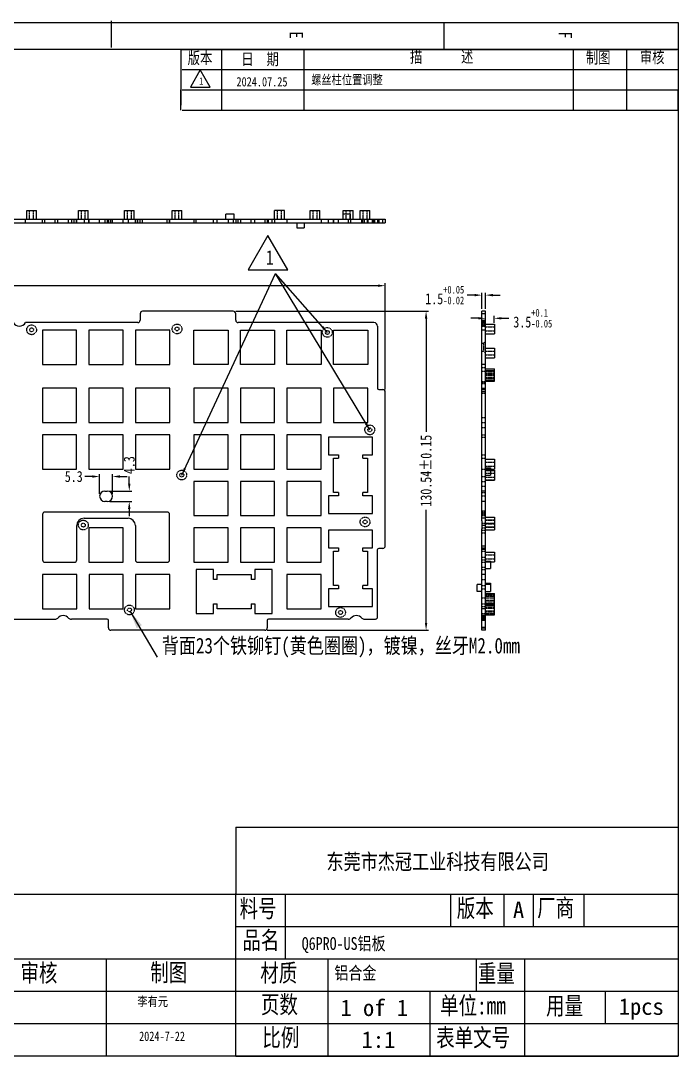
# Model space of a CAD drawing. Header units: inches. Extents: x 425 to 1067, y -93 to 331.
# Drawn here: x 798.3 to 1067.4, y -92.6 to 331.1 of the extents above; entities that cross this region are included whole.
import ezdxf

# ---------------------------------------------------------------- set-up
doc = ezdxf.new("R2010")
doc.units = ezdxf.units.IN
doc.header["$LTSCALE"] = 1.21
doc.header["$MEASUREMENT"] = 0
doc.header["$PDMODE"] = 3
doc.header["$PDSIZE"] = 0.3125
doc.linetypes.add('HIDDEN', pattern=[0.2, 0.1, -0.1])
doc.layers.get('0').update_dxf_attribs({"linetype": 'CONTINUOUS'})
doc.layers.get('Defpoints').update_dxf_attribs({"linetype": 'CONTINUOUS'})
doc.layers.add('DEFAULT_2', color=8, linetype='HIDDEN')
doc.styles.get("Standard").update_dxf_attribs({"font": 'txt', "width": 0.8})
doc.dimstyles.new('YanXiu', dxfattribs={"dimscale": 1.5, "dimtxt": 3, "dimasz": 2, "dimexe": 0.66, "dimexo": 0.66, "dimgap": 0.66, "dimtad": 0, "dimdsep": 46, "dimtxsty": 'Standard', "dimcen": 0, "dimclrd": 3, "dimclre": 6, "dimclrt": 3, "dimazin": 2, "dimtm": 1e-09, "dimtfac": 1, "dimtofl": 0, "dimtmove": 0, "dimatfit": 3, "dimfxl": 1, "dimlwd": 5, "dimlwe": 5, "dimarcsym": 0})

# ---------------------------------------------------------------- blocks, each defined once
blk = doc.blocks.new('*D0')
at = {"color": 3, "lineweight": 5}
for p, q in [((984.03, 218.85), (981.03, 218.85)), ((991.53, 218.85), (994.53, 218.85))]:
    blk.add_line(p, q, dxfattribs=at)
at = {"color": 6, "lineweight": 5}
for p, q in [((987.03, 213.24), (987.03, 219.84)), ((988.53, 213.24), (988.53, 219.84))]:
    blk.add_line(p, q, dxfattribs=at)
at = {"color": 3}
for points in [[(984.03, 219.35), (984.03, 218.35), (987.03, 218.85)], [(991.53, 219.35), (991.53, 218.35), (988.53, 218.85)]]:
    blk.add_solid(points, dxfattribs=at)
at = {"layer": 'Defpoints', "color": 0}
for p in [(987.03, 218.85), (987.03, 212.25), (988.53, 212.25)]:
    blk.add_point(p, dxfattribs=at)
at = {"color": 3, "insert": (971.82, 218.85), "char_height": 4.5, "attachment_point": 5}
blk.add_mtext('1.5{\\H0.7x;\\S+0.05^ -0.02;}', dxfattribs=at)
blk = doc.blocks.new('*D1')
at = {"color": 3, "lineweight": 5}
for p, q in [((985.53, 209.37), (982.53, 209.37)), ((995.03, 209.37), (998.03, 209.37))]:
    blk.add_line(p, q, dxfattribs=at)
at = {"color": 6, "lineweight": 5}
for p, q in [((988.53, 207.5), (988.53, 210.36)), ((992.03, 207.5), (992.03, 210.36))]:
    blk.add_line(p, q, dxfattribs=at)
at = {"color": 3}
for points in [[(985.53, 209.87), (985.53, 208.87), (988.53, 209.37)], [(995.03, 209.87), (995.03, 208.87), (992.03, 209.37)]]:
    blk.add_solid(points, dxfattribs=at)
at = {"layer": 'Defpoints', "color": 0}
for p in [(992.03, 209.37), (988.53, 206.51), (992.03, 206.51)]:
    blk.add_point(p, dxfattribs=at)
at = {"color": 3, "insert": (1007.84, 209.37), "char_height": 4.5, "attachment_point": 5}
blk.add_mtext('3.5{\\H0.7x;\\S+0.1^ -0.05;}', dxfattribs=at)
blk = doc.blocks.new('*D5')
at = {"color": 6, "lineweight": 5}
for p, q in [((509.91, 180.22), (509.91, 223.7)), ((947.46, 180.22), (947.46, 223.7))]:
    blk.add_line(p, q, dxfattribs=at)
at = {"color": 3, "lineweight": 5}
for p, q in [((512.91, 222.71), (713.59, 222.71)), ((944.46, 222.71), (743.77, 222.71))]:
    blk.add_line(p, q, dxfattribs=at)
at = {"color": 3}
for points in [[(512.91, 223.21), (512.91, 222.21), (509.91, 222.71)], [(944.46, 223.21), (944.46, 222.21), (947.46, 222.71)]]:
    blk.add_solid(points, dxfattribs=at)
at = {"layer": 'Defpoints', "color": 0}
for p in [(947.46, 222.71), (509.91, 179.23), (947.46, 179.23)]:
    blk.add_point(p, dxfattribs=at)
at = {"color": 3, "insert": (728.68, 222.71), "char_height": 4.5, "attachment_point": 5}
blk.add_mtext('437.35%%P0.1', dxfattribs=at)
blk = doc.blocks.new('*D8')
at = {"color": 3, "lineweight": 5}
for p, q in [((842.73, 141.69), (842.73, 144.69)), ((842.73, 131.39), (842.73, 128.39))]:
    blk.add_line(p, q, dxfattribs=at)
at = {"color": 6, "lineweight": 5}
for p, q in [((834.73, 138.69), (843.72, 138.69)), ((834.73, 134.39), (843.72, 134.39))]:
    blk.add_line(p, q, dxfattribs=at)
at = {"color": 3}
for points in [[(842.23, 141.69), (843.23, 141.69), (842.73, 138.69)], [(842.23, 131.39), (843.23, 131.39), (842.73, 134.39)]]:
    blk.add_solid(points, dxfattribs=at)
at = {"layer": 'Defpoints', "color": 0}
for p in [(833.74, 138.69), (833.74, 134.39), (842.73, 134.39)]:
    blk.add_point(p, dxfattribs=at)
at = {"color": 3, "insert": (842.73, 149.28), "char_height": 4.5, "attachment_point": 5, "rotation": 90}
blk.add_mtext('4.3', dxfattribs=at)
blk = doc.blocks.new('*D9')
at = {"color": 3, "lineweight": 5}
for p, q in [((827.59, 144.62), (824.59, 144.62)), ((838.89, 144.62), (841.89, 144.62))]:
    blk.add_line(p, q, dxfattribs=at)
at = {"color": 6, "lineweight": 5}
for p, q in [((830.59, 137.53), (830.59, 145.61)), ((835.89, 137.53), (835.89, 145.61))]:
    blk.add_line(p, q, dxfattribs=at)
at = {"color": 3}
for points in [[(827.59, 145.12), (827.59, 144.12), (830.59, 144.62)], [(838.89, 145.12), (838.89, 144.12), (835.89, 144.62)]]:
    blk.add_solid(points, dxfattribs=at)
at = {"layer": 'Defpoints', "color": 0}
for p in [(830.59, 144.62), (830.59, 136.54), (835.89, 136.54)]:
    blk.add_point(p, dxfattribs=at)
at = {"color": 3, "insert": (820, 144.62), "char_height": 4.5, "attachment_point": 5}
blk.add_mtext('5.3', dxfattribs=at)
blk = doc.blocks.new('*D10')
at = {"color": 6, "lineweight": 5}
for p, q in [((886.28, 212.25), (965.18, 212.25)), ((899.18, 81.7), (965.18, 81.7))]:
    blk.add_line(p, q, dxfattribs=at)
at = {"color": 3, "lineweight": 5}
for p, q in [((964.19, 209.25), (964.19, 162.97)), ((964.19, 84.7), (964.19, 130.99))]:
    blk.add_line(p, q, dxfattribs=at)
at = {"color": 3}
for points in [[(963.69, 209.25), (964.69, 209.25), (964.19, 212.25)], [(963.69, 84.7), (964.69, 84.7), (964.19, 81.7)]]:
    blk.add_solid(points, dxfattribs=at)
at = {"layer": 'Defpoints', "color": 0}
for p in [(885.29, 212.25), (898.19, 81.7), (964.19, 81.7)]:
    blk.add_point(p, dxfattribs=at)
at = {"color": 3, "insert": (964.19, 146.98), "char_height": 4.5, "attachment_point": 5, "rotation": 90}
blk.add_mtext('130.54%%P0.15', dxfattribs=at)

msp = doc.modelspace()

# ---------------------------------------------------------------- linework, layer by layer
at = {"color": 7, "linetype": 'Continuous'}
for p, q in [((835.352, 331.142), (835.352, 320.136)), ((424.645, 330.452), (1067.392, 330.452)), ((971.64, 319.446), (971.64, 330.452)), ((1067.392, 330.452), (1067.392, -92.616)), ((435.651, 319.446), (1067.392, 319.446)), ((863.871, 319.419), (1066.894, 319.419)), ((863.871, 319.419), (863.871, 296.65)), ((880.43, 319.419), (880.43, 294.571)), ((914.134, 319.419), (914.134, 294.571)), ((1024.389, 319.446), (1024.389, 294.598)), ((1046.248, 319.446), (1046.248, 294.598)), ((1067.392, 319.446), (1067.392, 296.678)), ((864.369, 311.182), (1067.392, 311.182)), ((800.77, 253.546), (804.77, 253.546)), ((800.77, 249.946), (800.77, 253.546)), ((804.77, 249.946), (804.77, 253.546)), ((821.935, 253.546), (825.935, 253.546)), ((821.935, 249.946), (821.935, 253.546)), ((825.935, 249.946), (825.935, 253.546)), ((840.785, 253.546), (844.785, 253.546)), ((840.785, 249.946), (840.785, 253.546)), ((844.785, 249.946), (844.785, 253.546)), ((860.275, 253.546), (864.275, 253.546)), ((860.275, 249.946), (860.275, 253.546)), ((864.275, 249.946), (864.275, 253.546)), ((885.649, 251.946), (882.192, 251.946)), ((882.192, 249.946), (882.192, 251.946)), ((885.649, 249.946), (885.649, 251.946)), ((906.195, 253.546), (902.195, 253.546)), ((902.195, 249.946), (902.195, 253.546)), ((906.195, 249.946), (906.195, 253.546)), ((916.77, 253.546), (920.77, 253.546)), ((916.77, 249.946), (916.77, 253.546)), ((920.77, 249.946), (920.77, 253.546)), ((933.27, 251.946), (930.27, 251.946)), ((930.27, 249.946), (930.27, 251.946)), ((930.32, 253.546), (934.32, 253.546)), ((930.32, 249.946), (930.32, 253.546)), ((933.27, 249.946), (933.27, 251.946)), ((934.32, 249.946), (934.32, 253.546)), ((937.22, 253.546), (941.22, 253.546)), ((937.22, 249.946), (937.22, 253.546)), ((941.22, 249.946), (941.22, 253.546)), ((509.914, 249.946), (947.455, 249.946)), ((509.914, 248.446), (947.455, 248.446)), ((800.304, 248.446), (800.304, 249.946)), ((846.188, 248.446), (846.188, 249.946)), ((847.188, 248.446), (847.188, 249.946)), ((848.188, 248.446), (848.188, 249.946)), ((885.288, 249.946), (885.288, 248.446)), ((886.288, 249.946), (886.288, 248.446)), ((887.288, 248.446), (887.288, 249.946)), ((911.338, 248.446), (911.338, 246.446)), ((911.338, 246.446), (914.27, 246.446)), ((914.27, 248.446), (914.27, 246.446)), ((942.849, 248.446), (942.849, 249.946)), ((944.349, 249.946), (944.349, 248.446)), ((944.849, 249.946), (944.849, 248.446)), ((946.455, 248.446), (946.455, 249.946)), ((947.455, 249.946), (947.455, 248.446)), ((885.288, 212.248), (848.188, 212.248)), ((987.035, 126.464), (987.035, 212.248)), ((988.535, 212.248), (987.035, 212.248)), ((988.535, 81.704), (988.535, 212.248)), ((847.188, 211.248), (847.188, 208.591)), ((886.288, 208.591), (886.288, 211.248)), ((988.535, 211.248), (987.035, 211.248)), ((987.035, 208.591), (988.535, 208.591)), ((846.188, 207.591), (800.304, 207.591)), ((821.175, 204.511), (807.175, 204.511)), ((807.175, 204.511), (807.175, 190.511)), ((821.175, 190.511), (821.175, 204.511)), ((840.225, 204.511), (826.225, 204.511)), ((826.225, 204.511), (826.225, 190.511)), ((840.225, 190.511), (840.225, 204.511)), ((859.275, 204.511), (845.275, 204.511)), ((845.275, 204.511), (845.275, 190.511)), ((859.275, 190.511), (859.275, 204.511)), ((869.17, 204.511), (883.17, 204.511)), ((869.17, 190.511), (869.17, 204.511)), ((883.17, 204.511), (883.17, 190.511)), ((942.849, 207.591), (887.288, 207.591)), ((888.22, 204.511), (902.22, 204.511)), ((888.22, 190.511), (888.22, 204.511)), ((902.22, 204.511), (902.22, 190.511)), ((907.27, 204.511), (921.27, 204.511)), ((907.27, 190.511), (907.27, 204.511)), ((921.27, 204.511), (921.27, 190.511)), ((926.32, 204.511), (940.32, 204.511)), ((926.32, 190.511), (926.32, 204.511)), ((940.32, 204.511), (940.32, 190.511)), ((944.349, 206.091), (944.349, 180.726)), ((987.035, 207.591), (988.535, 207.591)), ((988.535, 206.091), (987.035, 206.091)), ((988.535, 207.011), (992.135, 207.011)), ((992.135, 207.011), (992.135, 203.011)), ((988.535, 203.011), (992.135, 203.011)), ((988.535, 197.162), (992.135, 197.162)), ((992.135, 197.162), (992.135, 193.162)), ((988.535, 193.162), (992.135, 193.162)), ((807.175, 190.511), (821.175, 190.511)), ((826.225, 190.511), (840.225, 190.511)), ((845.275, 190.511), (859.275, 190.511)), ((883.17, 190.511), (869.17, 190.511)), ((902.22, 190.511), (888.22, 190.511)), ((921.27, 190.511), (907.27, 190.511)), ((940.32, 190.511), (926.32, 190.511)), ((988.535, 188.712), (992.135, 188.712)), ((988.535, 188.011), (992.135, 188.011)), ((992.135, 183.689), (992.135, 188.712)), ((988.535, 184.011), (992.135, 184.011)), ((988.535, 183.689), (992.135, 183.689)), ((821.175, 180.712), (807.175, 180.712)), ((807.175, 180.712), (807.175, 166.712)), ((821.175, 166.712), (821.175, 180.712)), ((840.225, 180.712), (826.225, 180.712)), ((826.225, 180.712), (826.225, 166.712)), ((840.225, 166.712), (840.225, 180.712)), ((859.275, 180.712), (845.275, 180.712)), ((845.275, 180.712), (845.275, 166.712)), ((859.275, 166.712), (859.275, 180.712)), ((883.17, 180.712), (869.17, 180.712)), ((869.17, 180.712), (869.17, 166.712)), ((883.17, 166.712), (883.17, 180.712)), ((902.22, 180.712), (888.22, 180.712)), ((888.22, 180.712), (888.22, 166.712)), ((902.22, 166.712), (902.22, 180.712)), ((921.27, 180.712), (907.27, 180.712)), ((907.27, 180.712), (907.27, 166.712)), ((921.27, 166.712), (921.27, 180.712)), ((940.32, 180.712), (926.32, 180.712)), ((926.32, 180.712), (926.32, 166.712)), ((940.32, 166.712), (940.32, 180.712)), ((944.849, 180.226), (946.455, 180.226)), ((947.455, 116.226), (947.455, 179.226)), ((987.035, 180.726), (988.535, 180.726)), ((987.035, 180.226), (988.535, 180.226)), ((988.535, 179.226), (987.035, 179.226)), ((807.175, 166.712), (821.175, 166.712)), ((826.225, 166.712), (840.225, 166.712)), ((845.275, 166.712), (859.275, 166.712)), ((869.17, 166.712), (883.17, 166.712)), ((888.22, 166.712), (902.22, 166.712)), ((907.27, 166.712), (921.27, 166.712)), ((926.32, 166.712), (940.32, 166.712)), ((821.175, 161.662), (807.175, 161.662)), ((807.175, 161.662), (807.175, 147.662)), ((821.175, 147.662), (821.175, 161.662)), ((840.225, 161.662), (826.225, 161.662)), ((826.225, 161.662), (826.225, 147.662)), ((840.225, 147.662), (840.225, 161.662)), ((859.275, 161.662), (845.275, 161.662)), ((845.275, 161.662), (845.275, 147.662)), ((859.275, 147.662), (859.275, 161.662)), ((883.17, 161.662), (869.17, 161.662)), ((869.17, 161.662), (869.17, 147.662)), ((883.17, 147.662), (883.17, 161.662)), ((902.22, 161.662), (888.22, 161.662)), ((888.22, 161.662), (888.22, 147.662)), ((902.22, 147.662), (902.22, 161.662)), ((921.27, 161.662), (907.27, 161.662)), ((907.27, 161.662), (907.27, 147.662)), ((921.27, 147.662), (921.27, 161.662)), ((942.285, 160.707), (924.285, 160.707)), ((924.285, 160.707), (924.285, 153.563)), ((942.285, 153.563), (942.285, 160.707)), ((924.285, 153.563), (928.285, 153.563)), ((928.285, 153.563), (928.285, 152.12)), ((938.285, 153.563), (942.285, 153.563)), ((938.285, 152.12), (938.285, 153.563)), ((926.27, 152.12), (928.285, 152.12)), ((926.27, 138.15), (926.27, 152.12)), ((938.285, 152.12), (940.27, 152.12)), ((940.27, 152.12), (940.27, 138.15)), ((988.535, 151.662), (992.135, 151.662)), ((992.135, 151.662), (992.135, 147.662)), ((807.175, 147.662), (821.175, 147.662)), ((826.225, 147.662), (840.225, 147.662)), ((845.275, 147.662), (859.275, 147.662)), ((869.17, 147.662), (883.17, 147.662)), ((888.22, 147.662), (902.22, 147.662)), ((907.27, 147.662), (921.27, 147.662)), ((988.535, 148.135), (990.535, 148.135)), ((988.535, 147.662), (992.135, 147.662)), ((988.535, 147.212), (992.135, 147.212)), ((988.535, 147.137), (992.135, 147.137)), ((988.535, 145.135), (990.535, 145.135)), ((990.535, 148.135), (990.535, 145.135)), ((992.135, 147.212), (992.135, 143.137)), ((883.17, 142.612), (869.17, 142.612)), ((869.17, 142.612), (869.17, 128.612)), ((883.17, 128.612), (883.17, 142.612)), ((902.22, 142.612), (888.22, 142.612)), ((888.22, 142.612), (888.22, 128.612)), ((902.22, 128.612), (902.22, 142.612)), ((921.27, 142.612), (907.27, 142.612)), ((907.27, 142.612), (907.27, 128.612)), ((921.27, 128.612), (921.27, 142.612)), ((988.535, 143.137), (992.135, 143.137)), ((832.74, 138.694), (833.74, 138.694)), ((928.285, 136.735), (924.285, 136.735)), ((924.285, 136.735), (924.285, 129.535)), ((928.285, 138.15), (926.27, 138.15)), ((928.285, 138.15), (928.285, 136.735)), ((940.27, 138.15), (938.285, 138.15)), ((938.285, 136.735), (938.285, 138.15)), ((942.285, 136.735), (938.285, 136.735)), ((942.285, 129.535), (942.285, 136.735)), ((833.74, 134.394), (832.74, 134.394)), ((807.225, 129.062), (807.225, 110.562)), ((858.225, 130.062), (808.225, 130.062)), ((824.225, 127.562), (842.225, 127.562)), ((859.225, 110.562), (859.225, 129.062)), ((869.17, 128.612), (883.17, 128.612)), ((888.22, 128.612), (902.22, 128.612)), ((907.27, 128.612), (921.27, 128.612)), ((924.285, 129.535), (942.285, 129.535)), ((988.535, 128.057), (992.135, 128.057)), ((992.135, 128.057), (992.135, 124.057)), ((821.225, 110.562), (821.225, 124.562)), ((840.225, 123.562), (826.225, 123.562)), ((826.225, 123.562), (826.225, 109.562)), ((840.225, 109.562), (840.225, 123.562)), ((845.225, 124.562), (845.225, 110.562)), ((883.17, 123.562), (869.17, 123.562)), ((869.17, 123.562), (869.17, 109.562)), ((883.17, 109.562), (883.17, 123.562)), ((902.22, 123.562), (888.22, 123.562)), ((888.22, 123.562), (888.22, 109.562)), ((902.22, 109.562), (902.22, 123.562)), ((921.27, 123.562), (907.27, 123.562)), ((907.27, 123.562), (907.27, 109.562)), ((921.27, 109.562), (921.27, 123.562)), ((987.035, 81.704), (987.035, 123.183)), ((988.535, 124.057), (992.135, 124.057)), ((992.135, 123.993), (992.135, 122.758)), ((942.285, 122.607), (924.285, 122.607)), ((924.285, 122.607), (924.285, 115.463)), ((942.285, 115.463), (942.285, 122.607)), ((988.535, 122.758), (992.135, 122.758)), ((924.285, 115.463), (928.285, 115.463)), ((928.285, 115.463), (928.285, 114.02)), ((938.285, 115.463), (942.285, 115.463)), ((938.285, 114.02), (938.285, 115.463)), ((944.349, 86.99), (944.349, 114.726)), ((946.455, 115.226), (944.849, 115.226)), ((987.035, 116.226), (988.535, 116.226)), ((988.535, 115.226), (987.035, 115.226)), ((988.535, 114.726), (987.035, 114.726)), ((926.27, 114.02), (928.285, 114.02)), ((926.27, 100.05), (926.27, 114.02)), ((938.285, 114.02), (940.27, 114.02)), ((940.27, 114.02), (940.27, 100.05)), ((988.535, 113.712), (992.135, 113.712)), ((992.135, 113.712), (992.135, 109.712)), ((808.225, 109.562), (820.225, 109.562)), ((826.225, 109.562), (840.225, 109.562)), ((846.225, 109.562), (858.225, 109.562)), ((869.17, 109.562), (883.17, 109.562)), ((877.249, 106.527), (870.049, 106.527)), ((870.049, 106.527), (870.049, 88.527)), ((877.249, 102.527), (877.249, 106.527)), ((888.22, 109.562), (902.22, 109.562)), ((901.221, 106.527), (894.078, 106.527)), ((894.078, 106.527), (894.078, 102.527)), ((901.221, 88.527), (901.221, 106.527)), ((907.27, 109.562), (921.27, 109.562)), ((988.535, 110.035), (990.535, 110.035)), ((988.535, 109.712), (992.135, 109.712)), ((988.535, 107.035), (990.535, 107.035)), ((990.535, 110.035), (990.535, 107.035)), ((821.215, 104.512), (807.215, 104.512)), ((807.215, 104.512), (807.215, 90.512)), ((821.215, 90.512), (821.215, 104.512)), ((840.265, 104.512), (826.265, 104.512)), ((826.265, 104.512), (826.265, 90.512)), ((840.265, 90.512), (840.265, 104.512)), ((859.315, 104.512), (845.315, 104.512)), ((845.315, 104.512), (845.315, 90.512)), ((859.315, 90.512), (859.315, 104.512)), ((878.664, 102.527), (877.249, 102.527)), ((878.664, 104.512), (892.634, 104.512)), ((878.664, 102.527), (878.664, 104.512)), ((892.634, 104.512), (892.634, 102.527)), ((894.078, 102.527), (892.634, 102.527)), ((921.27, 104.512), (907.27, 104.512)), ((907.27, 104.512), (907.27, 90.512)), ((921.27, 90.512), (921.27, 104.512)), ((928.285, 98.635), (924.285, 98.635)), ((924.285, 98.635), (924.285, 91.435)), ((928.285, 100.05), (926.27, 100.05)), ((928.285, 100.05), (928.285, 98.635)), ((940.27, 100.05), (938.285, 100.05)), ((938.285, 98.635), (938.285, 100.05)), ((942.285, 98.635), (938.285, 98.635)), ((942.285, 91.435), (942.285, 98.635)), ((987.035, 100.444), (985.035, 100.444)), ((985.035, 97.512), (985.035, 100.444)), ((987.035, 97.512), (985.035, 97.512)), ((988.535, 100.97), (990.535, 100.97)), ((988.535, 100.512), (990.535, 100.512)), ((988.535, 97.512), (990.535, 97.512)), ((990.535, 100.97), (990.535, 97.512)), ((988.535, 96.704), (992.135, 96.704)), ((992.135, 88.012), (992.135, 96.704)), ((807.215, 90.512), (821.215, 90.512)), ((826.265, 90.512), (840.265, 90.512)), ((845.315, 90.512), (859.315, 90.512)), ((877.249, 92.527), (878.664, 92.527)), ((877.249, 88.527), (877.249, 92.527)), ((878.664, 90.512), (878.664, 92.527)), ((892.634, 90.512), (878.664, 90.512)), ((892.634, 92.527), (894.078, 92.527)), ((892.634, 92.527), (892.634, 90.512)), ((894.078, 92.527), (894.078, 88.527)), ((907.27, 90.512), (921.27, 90.512)), ((924.285, 91.435), (942.285, 91.435)), ((988.535, 92.704), (992.135, 92.704)), ((988.535, 92.204), (992.135, 92.204)), ((988.535, 92.012), (992.135, 92.012)), ((761.683, 86.204), (812.332, 86.204)), ((833.688, 86.204), (819.04, 86.204)), ((834.188, 82.704), (834.188, 85.704)), ((870.049, 88.527), (877.249, 88.527)), ((894.078, 88.527), (901.221, 88.527)), ((899.188, 85.704), (899.188, 82.704)), ((932.335, 86.204), (899.688, 86.204)), ((939.042, 86.204), (943.03, 86.204)), ((987.035, 86.99), (988.535, 86.99)), ((988.535, 86.204), (987.035, 86.204)), ((988.535, 85.704), (987.035, 85.704)), ((988.535, 88.012), (992.135, 88.012)), ((898.188, 81.704), (835.188, 81.704)), ((987.035, 82.704), (988.535, 82.704)), ((988.535, 81.704), (987.035, 81.704)), ((886.363, 1.141), (1067.392, 1.141)), ((886.363, -92.616), (886.363, -26.07)), ((965.88, -92.616), (965.88, -66.156)), ((1037.599, -79.386), (1037.599, -66.156)), ((1067.392, -92.616), (424.645, -92.616)), ((886.363, -92.616), (1067.392, -92.616))]:
    msp.add_line(p, q, dxfattribs=at)
for p, q in [((863.871, 294.571), (863.871, 302.863)), ((864.369, 302.89), (1067.392, 302.89)), ((1067.392, 297.225), (1067.392, 302.89)), ((1067.392, 294.598), (1067.392, 297.225)), ((864.369, 294.598), (1067.392, 294.598)), ((886.363, 1.141), (886.363, -26.07)), ((886.363, -26.466), (661.453, -26.466)), ((1067.392, -26.466), (886.363, -26.466)), ((906.578, -26.466), (906.578, -52.926)), ((974.246, -26.466), (974.246, -39.696)), ((995.987, -26.466), (995.987, -39.696)), ((1008.065, -26.466), (1008.065, -39.696)), ((1028.779, -26.466), (1028.779, -39.696)), ((1067.392, -39.696), (886.363, -39.696)), ((1067.392, -52.926), (727.603, -52.926)), ((833.443, -92.616), (833.443, -52.926)), ((923.96, -52.926), (923.96, -92.616)), ((984.679, -52.926), (984.679, -66.156)), ((1004.463, -52.926), (1004.463, -92.616)), ((1067.392, -66.156), (727.603, -66.156)), ((1067.392, -79.386), (661.453, -79.386))]:
    msp.add_line(p, q)
at = {"color": 4, "linetype": 'Continuous'}
msp.add_line((987.035, 126.464), (987.035, 123.183), dxfattribs=at)
at = {"color": 1}
for points in [[(871.794, 310.981), (867.729, 303.941), (875.858, 303.941)], [(899.486, 243.27), (891.357, 229.19), (907.615, 229.19)]]:
    msp.add_lwpolyline(points, close=True, dxfattribs=at)
at = {"color": 7, "linetype": 'Continuous'}
for centre, radius, start, end in [((848.188, 211.248), 1, 90, 180), ((885.288, 211.248), 1, 0, 90), ((846.188, 208.591), 1, 270, 0), ((887.288, 208.591), 1, 180, 270), ((797.779, 209.211), 3, 212.67516, 327.32484), ((942.849, 206.091), 1.5, 0, 90), ((944.849, 180.726), 0.5, 180, 270), ((946.455, 179.226), 1, 0, 90), ((832.74, 136.544), 2.15, 90, 270), ((833.74, 136.544), 2.15, 270, 90), ((808.225, 129.062), 1, 90, 180), ((824.225, 124.562), 3, 90, 180), ((842.225, 124.562), 3, 0, 90), ((858.225, 129.062), 1, 0, 90), ((944.849, 114.726), 0.5, 90, 180), ((946.455, 116.226), 1, 270, 360), ((808.225, 110.562), 1, 180, 270), ((820.225, 110.562), 1, 270, 0), ((846.225, 110.562), 1, 180, 270), ((858.225, 110.562), 1, 270, 0), ((812.332, 87.704), 1.5, 270, 318.52082), ((815.686, 84.704), 3, 41.81283, 138.02035), ((819.04, 87.704), 1.5, 221.81283, 270), ((833.688, 85.704), 0.5, 0, 90), ((899.688, 85.704), 0.5, 90, 180), ((932.335, 87.704), 1.5, 270, 318.52072), ((935.689, 84.704), 3, 41.81283, 138.02014), ((939.043, 87.704), 1.5, 221.81283, 269.93832), ((943.03, 87.704), 1.5, 270, 331.57445), ((835.188, 82.704), 1, 180, 270), ((898.188, 82.704), 1, 270, 360)]:
    msp.add_arc(centre, radius, start, end, dxfattribs=at)
at = {"layer": 'DEFAULT_2', "color": 8, "linetype": 'HIDDEN'}
for p, q in [((801.97, 249.946), (801.97, 253.546)), ((803.57, 249.946), (803.57, 253.546)), ((823.135, 249.946), (823.135, 253.546)), ((824.735, 249.946), (824.735, 253.546)), ((841.985, 249.946), (841.985, 253.546)), ((843.585, 249.946), (843.585, 253.546)), ((861.475, 249.946), (861.475, 253.546)), ((863.075, 249.946), (863.075, 253.546)), ((903.395, 249.946), (903.395, 253.546)), ((904.995, 249.946), (904.995, 253.546)), ((917.97, 249.946), (917.97, 253.546)), ((919.57, 249.946), (919.57, 253.546)), ((931.52, 249.946), (931.52, 253.546)), ((933.12, 249.946), (933.12, 253.546)), ((938.42, 249.946), (938.42, 253.546)), ((940.02, 249.946), (940.02, 253.546)), ((807.175, 248.446), (807.175, 249.946)), ((807.215, 248.446), (807.215, 249.946)), ((808.225, 248.446), (808.225, 249.946)), ((812.332, 249.946), (812.332, 248.446)), ((813.456, 248.446), (813.456, 249.946)), ((817.922, 248.446), (817.922, 249.946)), ((819.04, 249.946), (819.04, 248.446)), ((820.225, 248.446), (820.225, 249.946)), ((821.175, 248.446), (821.175, 249.946)), ((821.215, 248.446), (821.215, 249.946)), ((824.225, 249.946), (824.225, 248.446)), ((826.225, 248.446), (826.225, 249.946)), ((826.265, 248.446), (826.265, 249.946)), ((830.59, 248.446), (830.59, 249.946)), ((832.74, 249.946), (832.74, 248.446)), ((833.688, 249.946), (833.688, 248.446)), ((833.74, 249.946), (833.74, 248.446)), ((834.188, 249.946), (834.188, 248.446)), ((835.188, 248.446), (835.188, 249.946)), ((835.89, 248.446), (835.89, 249.946)), ((840.225, 248.446), (840.225, 249.946)), ((840.265, 248.446), (840.265, 249.946)), ((842.225, 249.946), (842.225, 248.446)), ((845.225, 249.946), (845.225, 248.446)), ((845.275, 248.446), (845.275, 249.946)), ((845.315, 248.446), (845.315, 249.946)), ((846.225, 248.446), (846.225, 249.946)), ((858.225, 248.446), (858.225, 249.946)), ((859.225, 248.446), (859.225, 249.946)), ((859.275, 248.446), (859.275, 249.946)), ((859.315, 248.446), (859.315, 249.946)), ((869.17, 249.946), (869.17, 248.446)), ((870.049, 248.446), (870.049, 249.946)), ((877.249, 248.446), (877.249, 249.946)), ((878.664, 248.446), (878.664, 249.946)), ((883.17, 249.946), (883.17, 248.446)), ((888.22, 249.946), (888.22, 248.446)), ((892.634, 248.446), (892.634, 249.946)), ((894.078, 248.446), (894.078, 249.946)), ((898.188, 249.946), (898.188, 248.446)), ((899.188, 249.946), (899.188, 248.446)), ((899.688, 248.446), (899.688, 249.946)), ((901.221, 248.446), (901.221, 249.946)), ((902.22, 249.946), (902.22, 248.446)), ((907.27, 249.946), (907.27, 248.446)), ((921.27, 249.946), (921.27, 248.446)), ((924.285, 248.446), (924.285, 249.946)), ((926.27, 248.446), (926.27, 249.946)), ((926.32, 249.946), (926.32, 248.446)), ((928.285, 248.446), (928.285, 249.946)), ((932.335, 249.946), (932.335, 248.446)), ((933.459, 248.446), (933.459, 249.946)), ((937.925, 248.446), (937.925, 249.946)), ((938.285, 248.446), (938.285, 249.946)), ((939.042, 248.446), (939.042, 249.946)), ((940.27, 248.446), (940.27, 249.946)), ((940.32, 249.946), (940.32, 248.446)), ((942.285, 248.446), (942.285, 249.946)), ((943.03, 249.946), (943.03, 248.446)), ((988.535, 208.091), (987.035, 208.091)), ((987.035, 207.091), (988.535, 207.091)), ((988.535, 206.591), (987.035, 206.591)), ((987.035, 206.511), (988.535, 206.511)), ((988.535, 206.474), (987.035, 206.474)), ((988.535, 206.241), (987.035, 206.241)), ((987.035, 206.211), (988.535, 206.211)), ((987.035, 206.179), (988.535, 206.179)), ((988.535, 204.511), (987.035, 204.511)), ((988.535, 205.811), (992.135, 205.811)), ((988.535, 204.211), (992.135, 204.211)), ((987.735, 199.161), (988.535, 199.961)), ((987.035, 199.161), (987.735, 199.161)), ((987.035, 195.861), (987.735, 195.861)), ((987.735, 199.161), (987.735, 195.861)), ((987.735, 195.861), (988.535, 195.061)), ((988.535, 195.962), (992.135, 195.962)), ((988.535, 194.362), (992.135, 194.362)), ((988.535, 190.511), (987.035, 190.511)), ((987.035, 189.214), (988.535, 189.214)), ((987.035, 187.761), (988.535, 187.761)), ((988.535, 187.689), (992.135, 187.689)), ((988.535, 187.512), (992.135, 187.512)), ((988.535, 186.811), (992.135, 186.811)), ((988.535, 186.489), (992.135, 186.489)), ((987.035, 183.461), (988.535, 183.461)), ((987.035, 183.151), (988.535, 183.151)), ((987.035, 182.727), (988.535, 182.727)), ((988.535, 185.912), (992.135, 185.912)), ((988.535, 185.211), (992.135, 185.211)), ((988.535, 184.889), (992.135, 184.889)), ((988.535, 184.712), (992.135, 184.712)), ((987.035, 178.727), (988.535, 178.727)), ((987.035, 168.727), (988.535, 168.727)), ((987.035, 166.712), (988.535, 166.712)), ((987.035, 164.727), (988.535, 164.727)), ((987.035, 161.662), (988.535, 161.662)), ((987.035, 160.707), (988.535, 160.707)), ((987.035, 153.563), (988.535, 153.563)), ((987.035, 152.12), (988.535, 152.12)), ((988.535, 150.462), (992.135, 150.462)), ((988.535, 148.862), (992.135, 148.862)), ((987.035, 147.662), (988.535, 147.662)), ((987.035, 144.627), (988.535, 144.627)), ((988.535, 146.012), (992.135, 146.012)), ((988.535, 145.937), (992.135, 145.937)), ((988.535, 144.412), (992.135, 144.412)), ((988.535, 144.337), (992.135, 144.337)), ((987.035, 142.612), (988.535, 142.612)), ((987.035, 140.627), (988.535, 140.627)), ((988.535, 143.212), (992.135, 143.212)), ((988.535, 138.694), (987.035, 138.694)), ((987.035, 138.15), (988.535, 138.15)), ((987.035, 136.735), (988.535, 136.735)), ((988.535, 134.394), (987.035, 134.394)), ((987.035, 130.627), (988.535, 130.627)), ((987.035, 130.062), (988.535, 130.062)), ((987.035, 129.535), (988.535, 129.535)), ((987.035, 129.127), (988.535, 129.127)), ((987.035, 129.062), (988.535, 129.062)), ((987.035, 128.612), (988.535, 128.612)), ((988.535, 127.562), (987.035, 127.562)), ((987.035, 125.562), (992.135, 125.558)), ((988.535, 124.562), (987.035, 124.562)), ((987.035, 123.562), (988.535, 123.562)), ((988.535, 126.857), (992.135, 126.857)), ((988.535, 126.758), (992.135, 126.758)), ((988.535, 125.257), (992.135, 125.257)), ((988.535, 123.958), (992.135, 123.958)), ((992.135, 124.057), (992.135, 123.993)), ((987.035, 122.607), (988.535, 122.607)), ((987.035, 121.562), (988.535, 121.562)), ((987.035, 115.463), (988.535, 115.463)), ((987.035, 114.02), (988.535, 114.02)), ((987.035, 111.562), (988.535, 111.562)), ((987.035, 110.562), (988.535, 110.562)), ((988.535, 112.512), (992.135, 112.512)), ((988.535, 110.912), (992.135, 110.912)), ((987.035, 109.562), (988.535, 109.562)), ((987.035, 107.562), (988.535, 107.562)), ((987.035, 106.512), (988.535, 106.512)), ((988.535, 104.512), (987.035, 104.512)), ((987.035, 102.527), (988.535, 102.527)), ((987.035, 100.05), (988.535, 100.05)), ((987.035, 100.012), (988.535, 100.012)), ((987.035, 98.635), (988.535, 98.635)), ((987.035, 95.012), (992.135, 95.004)), ((988.535, 96.204), (992.135, 96.204)), ((992.135, 95.504), (988.535, 95.504)), ((992.135, 93.904), (988.535, 93.904)), ((988.535, 93.404), (992.135, 93.404)), ((987.035, 92.527), (992.135, 92.512)), ((987.035, 91.435), (988.535, 91.435)), ((988.535, 90.512), (987.035, 90.512)), ((988.535, 91.312), (992.135, 91.312)), ((988.535, 90.812), (992.135, 90.812)), ((988.535, 89.712), (992.135, 89.712)), ((988.535, 89.212), (992.135, 89.212)), ((987.035, 88.512), (992.135, 88.512)), ((988.535, 87.704), (987.035, 87.704)), ((988.535, 87.154), (987.035, 87.154)), ((988.535, 86.804), (987.035, 86.804)), ((987.035, 86.704), (988.535, 86.704)), ((988.535, 82.854), (987.035, 82.854))]:
    msp.add_line(p, q, dxfattribs=at)
at = {"layer": 'DEFAULT_2', "color": 2, "linetype": 'HIDDEN'}
for centre, radius in [((802.77, 204.662), 2), ((802.77, 204.662), 0.8), ((862.275, 205.011), 2), ((862.275, 205.011), 0.8), ((923.795, 203.591), 2), ((923.795, 203.591), 0.8), ((941.155, 163.712), 2), ((941.155, 163.712), 0.8), ((864.22, 145.212), 2), ((864.22, 145.212), 0.8), ((939.22, 126.057), 2), ((823.935, 124.758), 2), ((823.935, 124.758), 0.8), ((939.22, 126.057), 0.8), ((842.795, 90.012), 2), ((842.795, 90.012), 0.8), ((929.195, 89.004), 2), ((929.195, 89.004), 0.8)]:
    msp.add_circle(centre, radius, dxfattribs=at)

# ---------------------------------------------------------------- texts
at = {"color": 4}
for s, p in [('A ', (999.723, -36.094)), ('1 of 1', (929.16, -76.157)), (' 1pcs ', (1038.425, -75.652)), (' 1:1 ', (933.204, -89.176))]:
    msp.add_text(s, height=6.7674, dxfattribs=at).set_placement(p)
at = {"color": 7, "linetype": 'Continuous', "char_height": 5.503, "width": 5.50297, "attachment_point": 1, "rotation": 270, "line_spacing_factor": 0.9}
for s, insert in [('E', (913.859, 326.783)), ('F', (1023.918, 326.783))]:
    msp.add_mtext(s, dxfattribs=dict(at, insert=insert))
at = {"attachment_point": 1}
for s, width, insert, char_height, own_width in [('版本', 7.64621, (866.63, 318.325), 4.8438, 11.23993), ('日  期', 11.72282, (888.582, 317.876), 4.8438, 21.01991), ('描      述', 20.53179, (957.594, 318.817), 4.8438, 38.22622), ('制图', 8.18568, (1029.575, 318.487), 4.8438, 12.03295), ('审核', 8.11295, (1051.662, 318.609), 4.8438, 11.92604), ('{\\fSimSun|b0|i0|c134|p2;\\C7;螺丝柱位置调整}', 11.94004, (917.148, 308.917), 3.84, 55.47942), ('{\\fSimSun|b0|i0|c134|p2;\\C7;2024.07.25}', 11.94004, (886.592, 308.086), 3.84, 55.47942), ('{\\fSimSun|b0|i0|c134|p2;\\C6;东莞市杰冠工业科技有限公司}', 309.71241, (923.433, -9.754), 6.41347, 468.59568), ('料号', 12.71233, (887.891, -28.492), 7.2656, 18.68713), ('版本', 11.56407, (976.747, -28.399), 7.2656, 16.99918), ('厂商', 13.00425, (1009.663, -28.208), 7.2656, 19.11625), ('品名', 11.94004, (889.026, -41.468), 7.2656, 17.55185), ('{\\C1;Q6PRO-US\\fSimSun|b0|i0|c134|p2;铝板}', 11.94004, (913.295, -43.851), 5.25, 69.28415), ('审核', 16.02632, (798.197, -54.854), 7.2656, 23.55869), ('制图', 11.87274, (851.343, -54.685), 7.2656, 17.45293), ('材质', 12.24433, (896.367, -54.845), 7.2656, 17.99916), ('{\\fSimSun|b0|i0|c134|p2;\\C1;铝合金}', 11.94004, (926.671, -55.883), 5.25, 55.47942), ('重量', 12.95607, (985.418, -55.09), 7.2656, 19.04542), ('{\\fSimSun|b0|i0|c134|p2;\\C7;李有元}', 11.94004, (846.016, -68.26), 3.84, 55.47942), ('页数', 13.07762, (896.612, -67.778), 7.2656, 19.2241), ('单位:', 14.39308, (969.911, -68.22), 7.2656, 21.15782), ('单位:{\\C4;mm}', 21.21435, (969.911, -68.22), 7.26564, 31.18509), ('用量', 13.6999, (1013.297, -68.343), 7.2656, 20.13885), ('比例', 13.69507, (897.174, -81.285), 7.2656, 20.13175), ('表单文号', 23.87407, (968.335, -81.347), 7.2656, 35.09489), ('2024-7-22', 11.94004, (846.742, -82.486), 3.84, 55.47942)]:
    msp.add_mtext_dynamic_manual_height_columns(s, width=width, gutter_width=1, heights=[0], dxfattribs=dict(at, insert=insert, char_height=char_height)).dxf.set("width", own_width)
for s, insert, char_height, width in [('{\\fSimSun|b0|i0|c134|p2;\\C1;1}', (871.352, 307.974), 3, 0.13153), ('{\\fSimSun|b0|i0|c134|p2;\\C1;1}', (898.603, 237.258), 6, 0.26306), ('{\\fSimSun|b0|i0|c134|p2;\\C1;背面23个铁铆钉(黄色圈圈)，镀镍，丝牙M2.0mm}', (856.037, 78.63), 6.4, 174.82957)]:
    msp.add_mtext(s, dxfattribs=dict(at, insert=insert, char_height=char_height, width=width))

# ---------------------------------------------------------------- dimensions: what is measured, and where the dimension line sits
for base, p1, p2, text, picture, middle in [((947.455, 222.715), (509.914, 179.226), (947.455, 179.226), '437.35%%P0.1', '*D5', (728.685, 222.715)), ((987.035, 218.852), (988.535, 212.248), (987.035, 212.248), '<>{\\H0.7x;\\S+0.05^ -0.02;}', '*D0', (971.825, 218.852)), ((992.035, 209.37), (988.535, 206.511), (992.035, 206.509), '<>{\\H0.7x;\\S+0.1^ -0.05;}', '*D1', (1007.845, 209.37))]:
    dim = msp.add_linear_dim(base=base, p1=p1, p2=p2, text=text, dimstyle='YanXiu')
    dim.commit()
    dim.dimension.update_dxf_attribs({"geometry": picture, "text_midpoint": middle})
dim = msp.add_linear_dim(base=(964.188, 81.704), p1=(885.288, 212.248), p2=(898.188, 81.704), angle=90, text='<>%%P0.15', dimstyle='YanXiu')
dim.commit()
dim.dimension.update_dxf_attribs({"geometry": '*D10', "text_midpoint": (964.188, 146.976)})
dim = msp.add_linear_dim(base=(842.732, 134.394), p1=(833.74, 138.694), p2=(833.74, 134.394), angle=90, dimstyle='YanXiu')
dim.commit()
dim.dimension.update_dxf_attribs({"geometry": '*D8', "text_midpoint": (842.732, 149.284), "dimtype": 160})
dim = msp.add_linear_dim(base=(830.59, 144.622), p1=(835.89, 136.544), p2=(830.59, 136.544), dimstyle='YanXiu')
dim.commit()
dim.dimension.update_dxf_attribs({"geometry": '*D9', "text_midpoint": (820, 144.622)})

# ---------------------------------------------------------------- leaders
for points, override in [([(864.22, 145.212), (902.517, 227.68)], {"dimgap": 0.66, "dimtad": 0}), ([(923.795, 203.591), (902.517, 227.68)], {"dimgap": 0.66, "dimtad": 0}), ([(941.155, 163.712), (902.517, 227.68)], {"dimgap": 0.66, "dimtad": 0}), ([(842.989, 89.61), (854.212, 70.679)], {"dimasz": 5, "dimgap": 0.66, "dimtad": 0})]:
    msp.add_leader(points, dimstyle='YanXiu', override=override)

doc.saveas('drawing.dxf')
